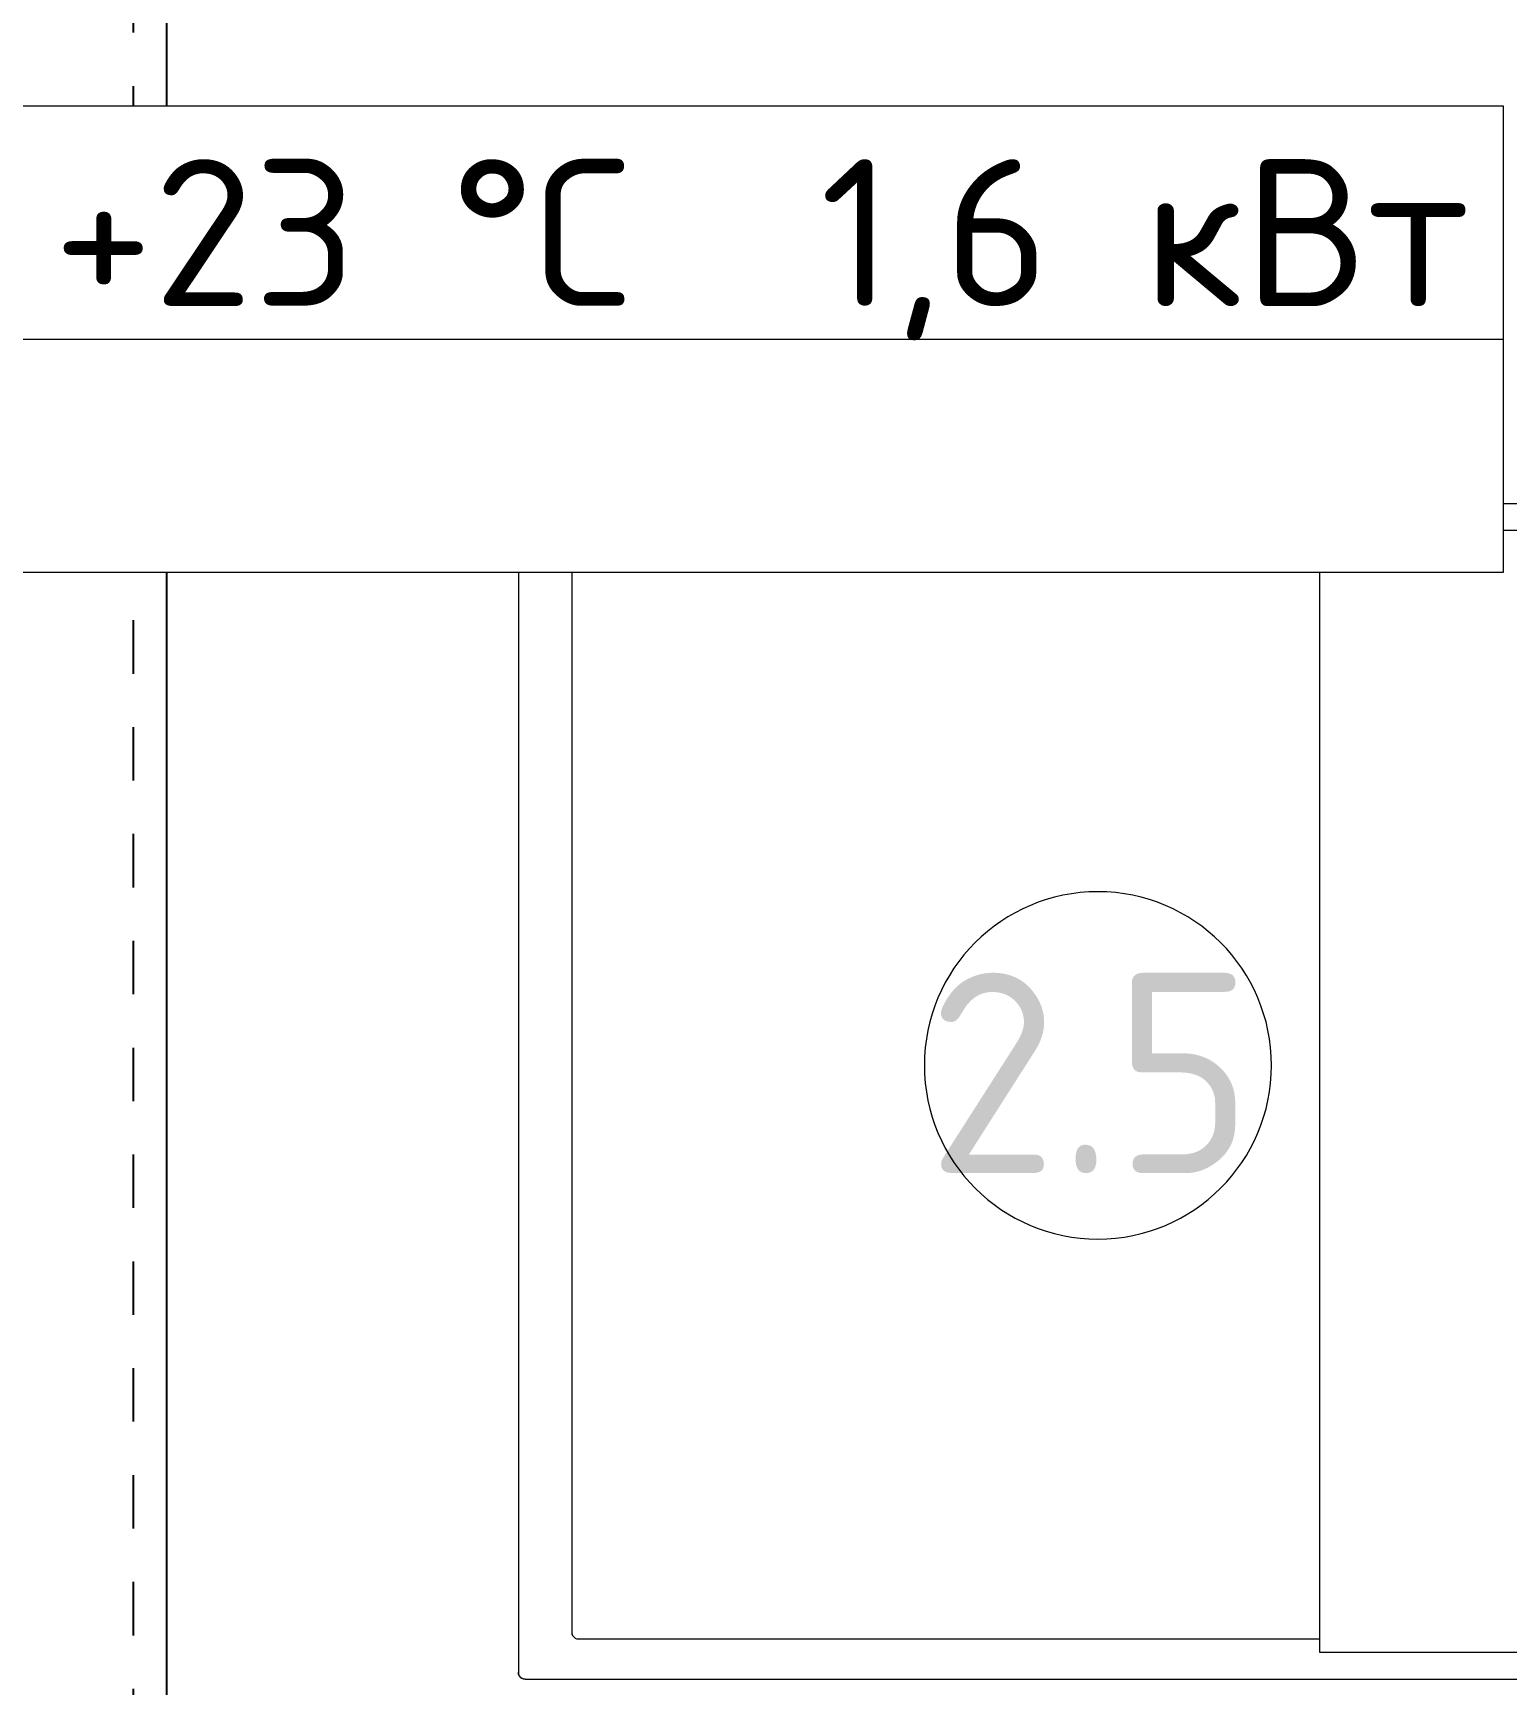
# Model space of a CAD drawing. Header units: millimetres. Extents: x -5016 to 22834, y -6019 to 18943.
# Drawn here: x 9525 to 11733, y 2936 to 5409 of the extents above; entities that cross this region are included whole.
import ezdxf
from ezdxf.enums import TextEntityAlignment as Align

# ---------------------------------------------------------------- set-up
doc = ezdxf.new("R2010")
doc.units = ezdxf.units.MM
doc.linetypes.add('ОВ_ПУНКТ', pattern=[160, 80, -80])
for name, color, linetype, lineweight in [('A-AREA-IDEN', 8, 'Continuous', 13), ('I-FURN', 9, 'Continuous', 13), ('АР_подложка', 8, 'Continuous', 13), ('ОВ_марки', 7, 'Continuous', 18), ('ОВ_Т1', 1, 'Continuous', 50), ('ОВ_Т2', 5, 'Continuous', 50)]:
    doc.layers.add(name, color=color, linetype=linetype, lineweight=lineweight)
doc.styles.add('GOST', font='isocpeur.ttf', dxfattribs={"width": 0.9})
doc.styles.add('GOST Common', font='GOST_Common.ttf', dxfattribs={"height": 300})

# ---------------------------------------------------------------- blocks, each defined once
blk = doc.blocks.new('INT Марка помещения - Номер помещения _ Площадь _ Имя-1615504-Этаж 2 - Планировка')
at = {"layer": 'A-AREA-IDEN'}
for start, end in [(360, 180), (180, 360)]:
    blk.add_arc((0, 0), 2.6, start, end, dxfattribs=at)
blk = doc.blocks.new('АР_План_2_этажа')
at = {"layer": 'I-FURN'}
for p, q in [((14118.2, 9377.6), (12430.2, 9377.6)), ((12420.2, 9367.6), (12420.2, 7627.6)), ((14020.2, 9337.6), (13620.2, 9337.6)), ((13620.2, 9337.6), (13620.2, 9328.6)), ((13620.2, 9328.6), (13620.2, 7666.6)), ((12500.2, 9307.6), (12500.2, 7687.6)), ((13620.2, 9317.6), (12510.2, 9317.6)), ((12510.2, 7677.6), (13620.2, 7677.6)), ((13620.2, 7666.6), (13620.2, 7657.6)), ((13620.2, 7657.6), (14020.2, 7657.6)), ((12430.2, 7617.6), (14118.2, 7617.6))]:
    blk.add_line(p, q, dxfattribs=at)
at = {"layer": 'I-FURN', "flags": 128}
for points in [[(12430.2, 9377.6), (12427.6, 9377.3), (12425.2, 9376.3), (12423.1, 9374.7), (12421.5, 9372.6), (12420.5, 9370.2), (12420.2, 9367.6)], [(12425.2, 9376.3), (12427.6, 9377.3), (12430.2, 9377.6)], [(12420.2, 9367.6), (12420.5, 9370.2), (12421.5, 9372.6)], [(12510.2, 9317.6), (12507.6, 9317.3), (12505.2, 9316.3), (12503.1, 9314.7), (12501.5, 9312.6), (12500.5, 9310.2), (12500.2, 9307.6)], [(12500.2, 7687.6), (12500.5, 7685.1), (12501.5, 7682.6), (12503.1, 7680.6), (12505.2, 7679), (12507.6, 7678), (12510.2, 7677.6)], [(12420.2, 7627.6), (12420.5, 7625.1), (12421.5, 7622.6), (12423.1, 7620.6), (12425.2, 7619), (12427.6, 7618), (12430.2, 7617.6)], [(12421.5, 7622.6), (12420.5, 7625.1), (12420.2, 7627.6)], [(12430.2, 7617.6), (12427.6, 7618), (12425.2, 7619)]]:
    blk.add_lwpolyline(points, dxfattribs=at)
at = {"layer": 'I-FURN'}
for centre, start, end in [((12510.2, 9307.6), 150, 180), ((12510.2, 9307.6), 90, 120), ((12510.2, 7687.6), 180, 210), ((12510.2, 7687.6), 240, 270)]:
    blk.add_arc(centre, 10, start, end, dxfattribs=at)
at = {"layer": 'A-AREA-IDEN', "xscale": 99.99999999999993, "yscale": 99.99999999999993, "zscale": 99.99999999999993}
blk.add_blockref('INT Марка помещения - Номер помещения _ Площадь _ Имя-1615504-Этаж 2 - Планировка', (13288.4, 8536.5), dxfattribs=at)
at = {"layer": 'A-AREA-IDEN', "insert": (13032.9, 8675.2), "char_height": 300, "width": 625.316, "attachment_point": 1, "style": 'GOST Common'}
blk.add_mtext('2.5', dxfattribs=at)

msp = doc.modelspace()

# ---------------------------------------------------------------- block references
at = {"layer": 'АР_подложка'}
msp.add_blockref('АР_План_2_этажа', (-2168, -4673), dxfattribs=at)

# ---------------------------------------------------------------- next in the draw order: linework, layer by layer
at = {"layer": 'ОВ_Т1', "lineweight": 25}
msp.add_lwpolyline([(14895, 9230), (14895, 9825), (10925, 9825), (10925, 6975), (9725, 6975), (9725, 6450), (9725, 1595), (9625, 1595), (9625, 1480)], dxfattribs=at)
at = {"layer": 'ОВ_Т2', "linetype": 'ОВ_ПУНКТ', "lineweight": 25}
msp.add_lwpolyline([(14945, 9230), (14945, 9875), (10875, 9875), (10875, 7025), (9675, 7025), (9675, 6450), (9675, 1645), (9575, 1645), (9575, 1480)], dxfattribs=at)

# ---------------------------------------------------------------- next in the draw order: wipeouts: each hides what was drawn before it
msp.add_wipeout([(8800, 4602), (11728, 4602), (11728, 5300), (8800, 5300)])

# ---------------------------------------------------------------- next in the draw order: linework, layer by layer
at = {"layer": 'ОВ_марки'}
msp.add_lwpolyline([(8800, 4602), (11728, 4602), (11728, 5300), (8800, 5300)], close=True, dxfattribs=at)
msp.add_lwpolyline([(8800, 4951), (11728, 4951)], dxfattribs=at)

# ---------------------------------------------------------------- next in the draw order: texts
at = {"layer": 'ОВ_марки', "style": 'GOST'}
msp.add_text('2.5  +23 °С  1,6 кВт', height=220, dxfattribs=at).set_placement((8900, 5110.5), align=Align.MIDDLE_LEFT)

doc.saveas('drawing.dxf')
